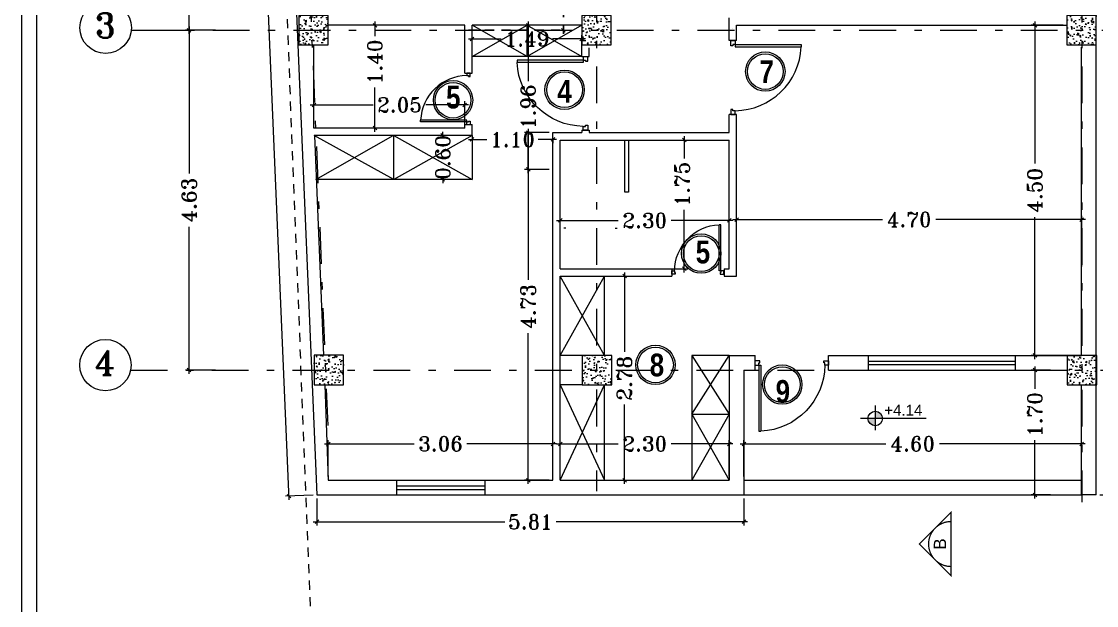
# Model space of a CAD drawing. Header units: inches. Extents: x 0 to 535, y -174 to 989.
# Drawn here: x 274.01 to 288.65, y 91.41 to 99.36 of the extents above; entities that cross this region are included whole.
import ezdxf
from ezdxf.enums import TextEntityAlignment as Align

# ---------------------------------------------------------------- set-up
doc = ezdxf.new("R2010")
doc.units = ezdxf.units.IN
doc.header["$MEASUREMENT"] = 0
doc.linetypes.add('DASHDOT', pattern=[1, 0.5, -0.25, 0, -0.25])
doc.linetypes.add('HIDDEN2', pattern=[0.1875, 0.125, -0.0625])
for name, color, linetype, lineweight in [('1', 1, 'Continuous', 9), ('ax', 8, 'Continuous', 5), ('Bath', 7, 'Continuous', 5), ('beton sabok', 9, 'Continuous', 5), ('dimension', 21, 'Continuous', 9), ('door', 1, 'Continuous', 5), ('font', 253, 'Continuous', 9), ('HEATING', 1, 'Continuous', 30), ('LAYER2', 253, 'Continuous', 5), ('text', 54, 'Continuous', 15), ('wall', 51, 'Continuous', 25), ('window', 152, 'Continuous', 5)]:
    doc.layers.add(name, color=color, linetype=linetype, lineweight=lineweight)
doc.layers.add('nazok kari', color=43, linetype='Continuous')
doc.layers.add('Section', color=3, linetype='Continuous')
doc.styles.add('amir text b', font='swisscbo.ttf')
doc.styles.add('arial', font='arial.ttf')
doc.styles.add('ROMANT', font='romant')
doc.styles.get("Standard").update_dxf_attribs({"font": 'arial.ttf'})
doc.dimstyles.new('STANDARD$0', dxfattribs={"dimtxt": 0.2, "dimasz": 0.05, "dimexe": 0.05, "dimexo": 0.05, "dimgap": 0.05, "dimtad": 0, "dimzin": 0, "dimdsep": 46, "dimtxsty": 'ROMANT', "dimblk": 'OBLIQUE', "dimcen": 0, "dimdle": 0.05, "dimclrd": 256, "dimclre": 256, "dimclrt": 256, "dimadec": 0, "dimazin": 0, "dimtfac": 1, "dimtix": 1, "dimtofl": 0, "dimtmove": 1, "dimatfit": 3, "dimldrblk": 'OBLIQUE', "dimfxl": 1, "dimtolj": 1, "dimtzin": 0, "dimlwd": -1, "dimlwe": -1, "dimarcsym": 1})

# ---------------------------------------------------------------- blocks, each defined once
blk = doc.blocks.new('DSF')
at = {"layer": '1'}
for points in [[(7.414, -15.269), (20.122, -15.269), (20.122, 13.908), (-0.322, 13.908), (-0.322, -15.269), (7.414, -15.269)], [(19.917, -13.558), (19.917, 13.702), (-0.117, 13.702), (-0.117, -13.558)]]:
    blk.add_lwpolyline(points, dxfattribs=at)
blk = doc.blocks.new('DR_D01')
for p, q in [((-0.45, 0.93), (-0.42, 0.93)), ((-0.45, 0.03), (-0.45, 0.93)), ((-0.42, 0.03), (-0.42, 0.93)), ((-0.5, 0.03), (-0.42, 0.03)), ((-0.5, 0.03), (-0.5, -0.03)), ((-0.45, 0.03), (-0.45, 0)), ((-0.45, 0), (-0.435, 0)), ((-0.435, 0), (-0.435, -0.03)), ((0.435, 0), (0.435, -0.03)), ((0.45, 0), (0.435, 0)), ((0.45, 0.03), (0.45, 0)), ((0.5, 0.03), (0.45, 0.03)), ((0.5, -0.03), (0.5, 0.03)), ((-0.435, -0.03), (-0.5, -0.03)), ((0.435, -0.03), (0.5, -0.03))]:
    blk.add_line(p, q)
blk.add_arc((-0.46, 0.021), 0.91, 0.5915, 87.4664)
blk = doc.blocks.new('WD_WIN4')
for p, q in [((-0.5, 0.5), (0.5, 0.5)), ((-0.5, 0.12), (0.5, 0.12)), ((-0.5, -0.12), (0.5, -0.12)), ((-0.5, -0.5), (0.5, -0.5))]:
    blk.add_line(p, q)
blk = doc.blocks.new('f2')
at = {"layer": 'font'}
h = blk.add_hatch(color=256, dxfattribs=at)
h.dxf.hatch_style = 1
h.paths.add_polyline_path([(239.534, 94.668, 0.413571), (239.434, 94.765), (239.434, 94.668)])
h.paths.add_polyline_path([(239.434, 94.568), (239.434, 94.668), (239.337, 94.668, 0.004741), (239.337, 94.666, 0.409311)])
at = {"layer": 'Bath'}
for p, q in [((235.225, 97.258), (235.195, 97.258)), ((235.895, 97.258), (235.925, 97.258))]:
    blk.add_line(p, q, dxfattribs=at)
at = {"layer": 'dimension'}
blk.add_lwpolyline([(236.027, 98.457), (236.077, 98.457), (236.077, 97.747), (236.027, 97.747)], close=True, dxfattribs=at)
at = {"layer": 'door'}
for p, q in [((233.949, 99.593), (234.696, 100.02)), ((234.696, 99.593), (233.949, 100.02)), ((234.696, 99.593), (234.696, 100.02)), ((234.696, 100.02), (235.442, 99.593)), ((235.442, 100.02), (234.696, 99.593)), ((237.499, 99.972), (237.499, 99.972)), ((237.449, 99.922), (237.449, 99.922)), ((235.442, 99.593), (233.949, 99.593)), ((232.885, 97.92), (231.799, 98.52)), ((231.822, 97.92), (232.874, 98.52)), ((232.885, 97.92), (232.885, 98.52)), ((232.885, 98.52), (233.949, 97.92)), ((233.949, 98.52), (232.885, 97.92)), ((233.949, 98.52), (233.949, 97.92)), ((233.949, 97.92), (231.822, 97.92)), ((235.149, 95.525), (235.749, 96.603)), ((235.749, 95.525), (235.149, 96.603)), ((235.749, 95.525), (235.749, 96.603)), ((235.444, 95.525), (235.149, 95.525)), ((236.939, 95.523), (236.939, 93.825)), ((237.449, 95.523), (236.939, 95.523)), ((236.939, 94.724), (237.449, 95.523)), ((236.939, 95.523), (237.449, 94.724)), ((235.149, 95.125), (235.749, 93.825)), ((235.149, 93.825), (235.749, 95.125)), ((235.444, 95.125), (235.149, 95.125)), ((235.749, 93.825), (235.749, 95.125)), ((236.939, 94.724), (237.449, 94.724)), ((237.449, 94.724), (236.939, 93.825)), ((236.939, 94.724), (237.449, 93.825)), ((237.649, 93.825), (242.245, 93.825)), ((237.649, 93.625), (242.245, 93.625))]:
    blk.add_line(p, q, dxfattribs=at)
at = {"layer": 'font'}
for p, q in [((239.436, 94.842), (239.436, 94.508)), ((240.131, 94.668), (239.237, 94.668))]:
    blk.add_line(p, q, dxfattribs=at)
for centre, radius in [((237.94, 99.389), 0.268), ((237.94, 99.389), 0.243), ((235.207, 99.141), 0.268), ((235.207, 99.141), 0.243), ((233.689, 98.999), 0.268), ((233.689, 98.999), 0.243), ((237.067, 96.911), 0.268), ((237.067, 96.911), 0.243), ((236.445, 95.396), 0.268), ((236.445, 95.396), 0.243), ((238.171, 95.128), 0.268), ((238.171, 95.128), 0.243), ((239.436, 94.666), 0.0988)]:
    blk.add_circle(centre, radius, dxfattribs=at)
at = {"layer": 'LAYER2', "linetype": 'HIDDEN2'}
blk.add_lwpolyline([(232.046, 84.466), (231.045, 110.05), (242.545, 109.479), (242.545, 84.309)], close=True, dxfattribs=at)
at = {"layer": 'wall'}
for p, q in [((231.149, 109.945), (231.836, 93.625)), ((242.445, 93.625), (242.445, 109.379)), ((237.449, 99.811), (237.449, 100.12)), ((233.849, 100.02), (231.981, 100.02)), ((233.849, 99.369), (233.849, 100.02)), ((235.442, 100.02), (233.949, 100.02)), ((233.949, 99.369), (233.949, 100.02)), ((237.549, 99.811), (237.549, 100.02)), ((237.549, 100.02), (242.045, 100.02)), ((237.549, 99.811), (237.449, 99.811)), ((231.795, 98.62), (231.795, 99.753)), ((235.442, 99.593), (235.442, 99.712)), ((235.542, 99.593), (235.542, 99.712)), ((242.245, 95.523), (242.245, 99.72)), ((235.442, 99.593), (235.542, 99.593)), ((233.849, 99.369), (233.949, 99.369)), ((237.449, 98.557), (237.449, 98.806)), ((237.549, 98.806), (237.449, 98.806)), ((237.549, 96.603), (237.549, 98.806)), ((233.849, 98.62), (233.849, 98.669)), ((233.849, 98.669), (233.949, 98.669)), ((233.949, 98.52), (233.949, 98.669)), ((233.849, 98.62), (231.795, 98.62)), ((231.805, 98.52), (231.927, 95.525)), ((233.949, 98.52), (231.805, 98.52)), ((235.049, 93.825), (235.049, 98.557)), ((235.049, 98.557), (235.442, 98.557)), ((235.442, 98.593), (235.542, 98.593)), ((235.442, 98.593), (235.442, 98.557)), ((235.542, 98.593), (235.542, 98.557)), ((235.542, 98.557), (237.449, 98.557)), ((235.149, 96.703), (235.149, 98.457)), ((235.149, 98.457), (237.449, 98.457)), ((237.449, 96.703), (237.449, 98.457)), ((235.149, 96.703), (236.669, 96.703)), ((235.149, 93.825), (235.149, 96.603)), ((235.149, 96.603), (236.669, 96.603)), ((236.669, 96.703), (236.669, 96.603)), ((237.379, 96.703), (237.449, 96.703)), ((237.379, 96.703), (237.379, 96.603)), ((237.379, 96.603), (237.549, 96.603)), ((237.449, 95.523), (237.8, 95.523)), ((237.449, 95.523), (237.449, 93.825)), ((237.8, 95.323), (237.8, 95.523)), ((238.8, 95.523), (239.344, 95.523)), ((238.8, 95.323), (238.8, 95.523)), ((239.344, 95.323), (239.344, 95.523)), ((241.344, 95.523), (242.245, 95.523)), ((241.344, 95.323), (241.344, 95.523)), ((237.649, 95.323), (237.8, 95.323)), ((237.649, 95.323), (237.649, 93.625)), ((238.8, 95.323), (239.344, 95.323)), ((241.344, 95.323), (242.045, 95.323)), ((231.942, 95.125), (231.99, 93.825)), ((242.245, 93.625), (242.245, 95.125)), ((231.99, 93.825), (232.92, 93.825)), ((232.92, 93.825), (232.92, 93.625)), ((234.12, 93.825), (235.049, 93.825)), ((234.12, 93.825), (234.12, 93.625)), ((235.149, 93.825), (237.449, 93.825)), ((231.836, 93.625), (232.92, 93.625)), ((234.12, 93.625), (237.649, 93.625)), ((242.445, 93.625), (242.245, 93.625))]:
    blk.add_line(p, q, dxfattribs=at)
at = {"layer": 'window', "rotation": 270}
blk.add_blockref('DR_D01', (237.499, 99.306), dxfattribs=at)
at = {"layer": 'window'}
for p, xscale, rotation in [((235.492, 99.093), -1.000000000000011, 90), ((238.3, 95.423), -1, 180)]:
    blk.add_blockref('DR_D01', p, dxfattribs=dict(at, xscale=xscale, rotation=rotation))
for name, p, xscale, yscale, zscale, rotation in [('DR_D01', (233.899, 99.019), 0.7000000000000083, 0.7000000000000083, 0.7000000000000083, 90), ('WD_WIN4', (240.344, 95.423), -2, 0.2, 2, 180)]:
    blk.add_blockref(name, p, dxfattribs=dict(at, xscale=xscale, yscale=yscale, zscale=zscale, rotation=rotation))
for name, p, xscale, yscale, zscale in [('DR_D01', (237.019, 96.653), -0.6999999999999886, 0.6999999999999886, 0.6999999999999886), ('WD_WIN4', (233.52, 93.725), 1.199999999999989, 0.2, 1.199999999999989)]:
    blk.add_blockref(name, p, dxfattribs=dict(at, xscale=xscale, yscale=yscale, zscale=zscale))
at = {"layer": 'font'}
blk.add_text('+4.14', height=0.1466, dxfattribs=at).set_placement((239.559, 94.706))
at = {"layer": 'font', "char_height": 0.309, "attachment_point": 1, "style": 'amir text b'}
for s, insert in [('7', (237.861, 99.542)), ('4', (235.109, 99.276)), ('5', (233.594, 99.195)), ('5', (236.992, 97.086)), ('8', (236.366, 95.549)), ('9', (238.08, 95.189))]:
    blk.add_mtext_dynamic_manual_height_columns(s, width=0.24694, gutter_width=1.031, heights=[0], dxfattribs=dict(at, insert=insert))
blk = doc.blocks.new('_Oblique')
at = {"color": 0, "linetype": 'ByBlock', "lineweight": -2}
blk.add_line((-0.5, -0.5), (0.5, 0.5), dxfattribs=at)
blk = doc.blocks.new('*D64')
at = {"layer": 'Defpoints', "color": 0, "transparency": 16777216}
for p in [(288.245, 99.312), (287.809, 94.816), (288.445, 94.816)]:
    blk.add_point(p, dxfattribs=at)
at = {"layer": 'dimension', "transparency": 16777216}
for p, q in [((288.195, 99.312), (287.759, 99.312)), ((287.809, 99.362), (287.809, 97.428)), ((287.809, 94.766), (287.809, 96.7)), ((288.395, 94.816), (287.759, 94.816))]:
    blk.add_line(p, q, dxfattribs=at)
at = {"layer": 'dimension', "transparency": 16777216, "xscale": 0.05, "yscale": 0.05, "zscale": 0.05}
for p, rotation in [((287.809, 99.312), 90), ((287.809, 94.816), 270)]:
    blk.add_blockref('_Oblique', p, dxfattribs=dict(at, rotation=rotation))
at = {"layer": 'dimension', "transparency": 16777216, "insert": (287.809, 97.064), "char_height": 0.2, "attachment_point": 5, "rotation": 90, "style": 'ROMANT'}
blk.add_mtext('\\A1;4.50', dxfattribs=at)
blk = doc.blocks.new('*D65')
at = {"layer": 'Defpoints', "color": 0, "transparency": 16777216}
for p in [(288.447, 96.666), (283.749, 96.577), (288.447, 95.976)]:
    blk.add_point(p, dxfattribs=at)
at = {"layer": 'dimension', "transparency": 16777216}
for p, q in [((283.699, 96.666), (285.734, 96.666)), ((283.749, 96.627), (283.749, 96.716)), ((288.497, 96.666), (286.462, 96.666)), ((288.447, 96.026), (288.447, 96.716))]:
    blk.add_line(p, q, dxfattribs=at)
at = {"layer": 'dimension', "transparency": 16777216, "xscale": 0.05, "yscale": 0.05, "zscale": 0.05, "rotation": 180}
blk.add_blockref('_Oblique', (283.749, 96.666), dxfattribs=at)
at = {"layer": 'dimension', "transparency": 16777216, "xscale": 0.05, "yscale": 0.05, "zscale": 0.05}
blk.add_blockref('_Oblique', (288.447, 96.666), dxfattribs=at)
at = {"layer": 'dimension', "transparency": 16777216, "insert": (286.098, 96.666), "char_height": 0.2, "attachment_point": 5, "style": 'ROMANT'}
blk.add_mtext('\\A1;4.70', dxfattribs=at)
blk = doc.blocks.new('*D66')
at = {"layer": 'Defpoints', "color": 0, "transparency": 16777216}
for p in [(281.349, 96.654), (281.349, 96.654), (283.649, 96.654)]:
    blk.add_point(p, dxfattribs=at)
at = {"layer": 'dimension', "transparency": 16777216}
for p, q in [((281.299, 96.654), (282.139, 96.654)), ((283.699, 96.654), (282.858, 96.654))]:
    blk.add_line(p, q, dxfattribs=at)
at = {"layer": 'dimension', "transparency": 16777216, "xscale": 0.05, "yscale": 0.05, "zscale": 0.05, "rotation": 180}
blk.add_blockref('_Oblique', (281.349, 96.654), dxfattribs=at)
at = {"layer": 'dimension', "transparency": 16777216, "xscale": 0.05, "yscale": 0.05, "zscale": 0.05}
blk.add_blockref('_Oblique', (283.649, 96.654), dxfattribs=at)
at = {"layer": 'dimension', "transparency": 16777216, "insert": (282.499, 96.654), "char_height": 0.2, "attachment_point": 5, "style": 'ROMANT'}
blk.add_mtext('\\A1;2.30', dxfattribs=at)
blk = doc.blocks.new('*D67')
at = {"layer": 'Defpoints', "color": 0, "transparency": 16777216}
for p in [(282.771, 97.749), (283.036, 97.749), (282.771, 95.996)]:
    blk.add_point(p, dxfattribs=at)
at = {"layer": 'dimension', "transparency": 16777216}
for p, q in [((283.036, 97.799), (283.036, 97.499)), ((282.821, 97.749), (283.086, 97.749)), ((283.036, 95.946), (283.036, 96.799)), ((282.821, 95.996), (283.086, 95.996))]:
    blk.add_line(p, q, dxfattribs=at)
at = {"layer": 'dimension', "transparency": 16777216, "xscale": 0.05, "yscale": 0.05, "zscale": 0.05}
for p, rotation in [((283.036, 97.749), 90), ((283.036, 95.996), 270)]:
    blk.add_blockref('_Oblique', p, dxfattribs=dict(at, rotation=rotation))
at = {"layer": 'dimension', "transparency": 16777216, "insert": (283.01, 97.149), "char_height": 0.2, "attachment_point": 5, "rotation": 90, "style": 'ROMANT'}
blk.add_mtext('\\A1;1.75', dxfattribs=at)
blk = doc.blocks.new('*D68')
at = {"layer": 'Defpoints', "color": 0, "transparency": 16777216}
for p in [(281.349, 95.896), (281.349, 93.117), (282.224, 93.117)]:
    blk.add_point(p, dxfattribs=at)
at = {"layer": 'dimension', "transparency": 16777216}
for p, q in [((281.399, 95.896), (282.274, 95.896)), ((282.224, 95.946), (282.224, 94.866)), ((282.224, 93.067), (282.224, 94.147)), ((281.399, 93.117), (282.274, 93.117))]:
    blk.add_line(p, q, dxfattribs=at)
at = {"layer": 'dimension', "transparency": 16777216, "xscale": 0.05, "yscale": 0.05, "zscale": 0.05}
for p, rotation in [((282.224, 95.896), 90), ((282.224, 93.117), 270)]:
    blk.add_blockref('_Oblique', p, dxfattribs=dict(at, rotation=rotation))
at = {"layer": 'dimension', "transparency": 16777216, "insert": (282.224, 94.506), "char_height": 0.2, "attachment_point": 5, "rotation": 90, "style": 'ROMANT'}
blk.add_mtext('\\A1;2.78', dxfattribs=at)
blk = doc.blocks.new('*D69')
at = {"layer": 'Defpoints', "color": 0, "transparency": 16777216}
for p in [(281.349, 93.613), (281.349, 93.117), (283.649, 93.117)]:
    blk.add_point(p, dxfattribs=at)
at = {"layer": 'dimension', "transparency": 16777216}
for p, q in [((281.349, 93.167), (281.349, 93.663)), ((283.649, 93.167), (283.649, 93.663)), ((281.299, 93.613), (282.139, 93.613)), ((283.699, 93.613), (282.858, 93.613))]:
    blk.add_line(p, q, dxfattribs=at)
at = {"layer": 'dimension', "transparency": 16777216, "xscale": 0.05, "yscale": 0.05, "zscale": 0.05, "rotation": 180}
blk.add_blockref('_Oblique', (281.349, 93.613), dxfattribs=at)
at = {"layer": 'dimension', "transparency": 16777216, "xscale": 0.05, "yscale": 0.05, "zscale": 0.05}
blk.add_blockref('_Oblique', (283.649, 93.613), dxfattribs=at)
at = {"layer": 'dimension', "transparency": 16777216, "insert": (282.499, 93.613), "char_height": 0.2, "attachment_point": 5, "style": 'ROMANT'}
blk.add_mtext('\\A1;2.30', dxfattribs=at)
blk = doc.blocks.new('*D70')
at = {"layer": 'Defpoints', "color": 0, "transparency": 16777216}
for p in [(288.445, 93.613), (283.849, 93.117), (288.445, 93.117)]:
    blk.add_point(p, dxfattribs=at)
at = {"layer": 'dimension', "transparency": 16777216}
for p, q in [((283.849, 93.167), (283.849, 93.663)), ((288.445, 93.167), (288.445, 93.663)), ((283.799, 93.613), (285.782, 93.613)), ((288.495, 93.613), (286.511, 93.613))]:
    blk.add_line(p, q, dxfattribs=at)
at = {"layer": 'dimension', "transparency": 16777216, "xscale": 0.05, "yscale": 0.05, "zscale": 0.05, "rotation": 180}
blk.add_blockref('_Oblique', (283.849, 93.613), dxfattribs=at)
at = {"layer": 'dimension', "transparency": 16777216, "xscale": 0.05, "yscale": 0.05, "zscale": 0.05}
blk.add_blockref('_Oblique', (288.445, 93.613), dxfattribs=at)
at = {"layer": 'dimension', "transparency": 16777216, "insert": (286.147, 93.613), "char_height": 0.2, "attachment_point": 5, "style": 'ROMANT'}
blk.add_mtext('\\A1;4.60', dxfattribs=at)
blk = doc.blocks.new('*D71')
at = {"layer": 'Defpoints', "color": 0, "transparency": 16777216}
for p in [(278.19, 93.613), (278.19, 93.117), (281.249, 93.117)]:
    blk.add_point(p, dxfattribs=at)
at = {"layer": 'dimension', "transparency": 16777216}
for p, q in [((278.19, 93.167), (278.19, 93.663)), ((281.249, 93.167), (281.249, 93.663)), ((278.14, 93.613), (279.36, 93.613)), ((281.299, 93.613), (280.079, 93.613))]:
    blk.add_line(p, q, dxfattribs=at)
at = {"layer": 'dimension', "transparency": 16777216, "xscale": 0.05, "yscale": 0.05, "zscale": 0.05, "rotation": 180}
blk.add_blockref('_Oblique', (278.19, 93.613), dxfattribs=at)
at = {"layer": 'dimension', "transparency": 16777216, "xscale": 0.05, "yscale": 0.05, "zscale": 0.05}
blk.add_blockref('_Oblique', (281.249, 93.613), dxfattribs=at)
at = {"layer": 'dimension', "transparency": 16777216, "insert": (279.719, 93.613), "char_height": 0.2, "attachment_point": 5, "style": 'ROMANT'}
blk.add_mtext('\\A1;3.06', dxfattribs=at)
blk = doc.blocks.new('*D72')
at = {"layer": 'Defpoints', "color": 0, "transparency": 16777216}
for p in [(279.115, 99.312), (278.826, 97.912), (279.115, 97.912)]:
    blk.add_point(p, dxfattribs=at)
at = {"layer": 'dimension', "transparency": 16777216}
for p, q in [((279.065, 99.312), (278.776, 99.312)), ((278.826, 99.362), (278.826, 99.162)), ((278.826, 97.862), (278.826, 98.462)), ((279.065, 97.912), (278.776, 97.912))]:
    blk.add_line(p, q, dxfattribs=at)
at = {"layer": 'dimension', "transparency": 16777216, "xscale": 0.05, "yscale": 0.05, "zscale": 0.05}
for p, rotation in [((278.826, 99.312), 90), ((278.826, 97.912), 270)]:
    blk.add_blockref('_Oblique', p, dxfattribs=dict(at, rotation=rotation))
at = {"layer": 'dimension', "transparency": 16777216, "insert": (278.824, 98.812), "char_height": 0.2, "attachment_point": 5, "rotation": 90, "style": 'ROMANT'}
blk.add_mtext('\\A1;1.40', dxfattribs=at)
blk = doc.blocks.new('*D73')
at = {"layer": 'Defpoints', "color": 0, "transparency": 16777216}
for p in [(277.995, 98.226), (277.995, 97.912), (280.049, 97.912)]:
    blk.add_point(p, dxfattribs=at)
at = {"layer": 'dimension', "transparency": 16777216}
for p, q in [((277.945, 98.226), (278.8, 98.226)), ((277.995, 97.962), (277.995, 98.276)), ((280.099, 98.226), (279.519, 98.226)), ((280.049, 97.962), (280.049, 98.276))]:
    blk.add_line(p, q, dxfattribs=at)
at = {"layer": 'dimension', "transparency": 16777216, "xscale": 0.05, "yscale": 0.05, "zscale": 0.05, "rotation": 180}
blk.add_blockref('_Oblique', (277.995, 98.226), dxfattribs=at)
at = {"layer": 'dimension', "transparency": 16777216, "xscale": 0.05, "yscale": 0.05, "zscale": 0.05}
blk.add_blockref('_Oblique', (280.049, 98.226), dxfattribs=at)
at = {"layer": 'dimension', "transparency": 16777216, "insert": (279.16, 98.226), "char_height": 0.2, "attachment_point": 5, "style": 'ROMANT'}
blk.add_mtext('\\A1;2.05', dxfattribs=at)
blk = doc.blocks.new('*D74')
at = {"layer": 'Defpoints', "color": 0, "transparency": 16777216}
for p in [(281.642, 99.126), (280.149, 98.885), (281.642, 98.885)]:
    blk.add_point(p, dxfattribs=at)
at = {"layer": 'dimension', "transparency": 16777216}
for p, q in [((280.099, 99.126), (280.545, 99.126)), ((280.149, 98.935), (280.149, 99.176)), ((281.692, 99.126), (281.245, 99.126)), ((281.642, 98.935), (281.642, 99.176))]:
    blk.add_line(p, q, dxfattribs=at)
at = {"layer": 'dimension', "transparency": 16777216, "xscale": 0.05, "yscale": 0.05, "zscale": 0.05, "rotation": 180}
blk.add_blockref('_Oblique', (280.149, 99.126), dxfattribs=at)
at = {"layer": 'dimension', "transparency": 16777216, "xscale": 0.05, "yscale": 0.05, "zscale": 0.05}
blk.add_blockref('_Oblique', (281.642, 99.126), dxfattribs=at)
at = {"layer": 'dimension', "transparency": 16777216, "insert": (280.895, 99.126), "char_height": 0.2, "attachment_point": 5, "style": 'ROMANT'}
blk.add_mtext('\\A1;1.49', dxfattribs=at)
blk = doc.blocks.new('*D75')
at = {"layer": 'Defpoints', "color": 0, "transparency": 16777216}
for p in [(280.149, 97.812), (281.249, 97.812), (281.249, 97.757)]:
    blk.add_point(p, dxfattribs=at)
at = {"layer": 'dimension', "transparency": 16777216}
for p, q in [((280.099, 97.757), (280.349, 97.757)), ((280.149, 97.762), (280.149, 97.707)), ((281.299, 97.757), (281.049, 97.757)), ((281.249, 97.762), (281.249, 97.707))]:
    blk.add_line(p, q, dxfattribs=at)
at = {"layer": 'dimension', "transparency": 16777216, "xscale": 0.05, "yscale": 0.05, "zscale": 0.05, "rotation": 180}
blk.add_blockref('_Oblique', (280.149, 97.757), dxfattribs=at)
at = {"layer": 'dimension', "transparency": 16777216, "xscale": 0.05, "yscale": 0.05, "zscale": 0.05}
blk.add_blockref('_Oblique', (281.249, 97.757), dxfattribs=at)
at = {"layer": 'dimension', "transparency": 16777216, "insert": (280.699, 97.757), "char_height": 0.2, "attachment_point": 5, "style": 'ROMANT'}
blk.add_mtext('\\A1;1.10', dxfattribs=at)
blk = doc.blocks.new('*D76')
at = {"layer": 'Defpoints', "color": 0, "transparency": 16777216}
for p in [(280.149, 97.812), (279.749, 97.212), (280.149, 97.212)]:
    blk.add_point(p, dxfattribs=at)
at = {"layer": 'dimension', "transparency": 16777216}
for p, q in [((280.099, 97.812), (279.699, 97.812)), ((279.749, 97.812), (279.749, 97.862)), ((280.099, 97.212), (279.699, 97.212)), ((279.749, 97.212), (279.749, 97.162))]:
    blk.add_line(p, q, dxfattribs=at)
at = {"layer": 'dimension', "transparency": 16777216, "xscale": 0.05, "yscale": 0.05, "zscale": 0.05}
for p, rotation in [((279.749, 97.812), 270), ((279.749, 97.212), 90)]:
    blk.add_blockref('_Oblique', p, dxfattribs=dict(at, rotation=rotation))
at = {"layer": 'dimension', "transparency": 16777216, "insert": (279.749, 97.512), "char_height": 0.2, "attachment_point": 5, "rotation": 90, "style": 'ROMANT'}
blk.add_mtext('\\A1;0.60', dxfattribs=at)
blk = doc.blocks.new('*D77')
at = {"layer": 'Defpoints', "color": 0, "transparency": 16777216}
for p in [(281.249, 97.849), (280.912, 93.117), (281.249, 93.117)]:
    blk.add_point(p, dxfattribs=at)
at = {"layer": 'dimension', "transparency": 16777216}
for p, q in [((281.199, 97.849), (280.862, 97.849)), ((280.912, 97.899), (280.912, 95.847)), ((280.912, 93.067), (280.912, 95.119)), ((281.199, 93.117), (280.862, 93.117))]:
    blk.add_line(p, q, dxfattribs=at)
at = {"layer": 'dimension', "transparency": 16777216, "xscale": 0.05, "yscale": 0.05, "zscale": 0.05}
for p, rotation in [((280.912, 97.849), 90), ((280.912, 93.117), 270)]:
    blk.add_blockref('_Oblique', p, dxfattribs=dict(at, rotation=rotation))
at = {"layer": 'dimension', "transparency": 16777216, "insert": (280.912, 95.483), "char_height": 0.2, "attachment_point": 5, "rotation": 90, "style": 'ROMANT'}
blk.add_mtext('\\A1;4.73', dxfattribs=at)
blk = doc.blocks.new('*D78')
at = {"layer": 'Defpoints', "color": 0, "transparency": 16777216}
for p in [(280.912, 99.312), (281.249, 99.312), (281.249, 97.349)]:
    blk.add_point(p, dxfattribs=at)
at = {"layer": 'dimension', "transparency": 16777216}
for p, q in [((281.199, 99.312), (280.862, 99.312)), ((280.912, 99.362), (280.912, 98.552)), ((280.912, 97.299), (280.912, 97.852)), ((281.199, 97.349), (280.862, 97.349))]:
    blk.add_line(p, q, dxfattribs=at)
at = {"layer": 'dimension', "transparency": 16777216, "xscale": 0.05, "yscale": 0.05, "zscale": 0.05}
for p, rotation in [((280.912, 99.312), 90), ((280.912, 97.349), 270)]:
    blk.add_blockref('_Oblique', p, dxfattribs=dict(at, rotation=rotation))
at = {"layer": 'dimension', "transparency": 16777216, "insert": (280.912, 98.202), "char_height": 0.2, "attachment_point": 5, "rotation": 90, "style": 'ROMANT'}
blk.add_mtext('\\A1;1.96', dxfattribs=at)
blk = doc.blocks.new('*D79')
at = {"layer": 'Defpoints', "color": 0, "transparency": 16777216}
for p in [(288.072, 94.616), (287.809, 92.917), (288.072, 92.917)]:
    blk.add_point(p, dxfattribs=at)
at = {"layer": 'dimension', "transparency": 16777216}
for p, q in [((288.022, 94.616), (287.759, 94.616)), ((287.809, 94.666), (287.809, 94.362)), ((287.809, 92.867), (287.809, 93.662)), ((288.022, 92.917), (287.759, 92.917))]:
    blk.add_line(p, q, dxfattribs=at)
at = {"layer": 'dimension', "transparency": 16777216, "xscale": 0.05, "yscale": 0.05, "zscale": 0.05}
for p, rotation in [((287.809, 94.616), 90), ((287.809, 92.917), 270)]:
    blk.add_blockref('_Oblique', p, dxfattribs=dict(at, rotation=rotation))
at = {"layer": 'dimension', "transparency": 16777216, "insert": (287.809, 94.012), "char_height": 0.2, "attachment_point": 5, "rotation": 90, "style": 'ROMANT'}
blk.add_mtext('\\A1;1.70', dxfattribs=at)
blk = doc.blocks.new('beton')
at = {"layer": 'beton sabok'}
h = blk.add_hatch(dxfattribs=at)
h.set_pattern_fill('AR-CONC', color=256, scale=0.022857, angle=45)
h.set_pattern_definition([(95, (46.01481, 18.04323), (0.126069028, 0.105784475), [0.017142857, -0.18857143]), (40, (46.01481, 18.04323), (-0.14399821, 0.099147006), [0.013714286, -0.150857143]), (145.451444, (46.02532, 18.05205), (-0.01792918, 0.20493148), [0.014569187, -0.160261054]), (91.1842, (45.98248, 18.07555), (0.1992442, 0.14574029), [0.02571429, -0.28285714]), (141.635635, (45.9991, 18.0877), (-0.00637716, 0.30850552), [0.02185379, -0.24039172]), (36.184164, (45.98248, 18.07555), (-0.00637716, 0.30850552), [0.02057143, -0.22628571]), (66, (46.00673, 18.08364), (0.161547788, 0.03140171), [0.017142857, -0.18857143]), (11, (46.00673, 18.08364), (-0.07787625, 0.156527642), [0.013714286, -0.150857143]), (116.451445, (46.02019, 18.08625), (0.083671537, 0.18792935), [0.014569186, -0.160261054]), (82.5, (46.01481, 18.04323), (-0.0518384424, 0.055769101), [0, -0.149028571, 0, -0.153142857, 0, -0.151428571]), (52.5, (46.01481, 18.04323), (-0.021228101, 0.106265017), [0, -0.087314286, 0, -0.1456, 0, -0.057714286]), (12.5, (45.97877, 18.00719), (0.0899241525, 0.082633317), [0, -0.057142857, 0, -0.178285714, 0, -0.236571429]), (2.5, (45.9626, 17.99103), (0.07807771, 0.110436527), [0, -0.074285714, 0, -0.1184, 0, -0.168])])
h.paths.add_polyline_path([(326.844, 567.847), (327.244, 567.847), (327.244, 568.247), (326.844, 568.247)])
at = {"layer": 'wall'}
blk.add_lwpolyline([(327.244, 568.247), (327.244, 567.847), (326.844, 567.847), (326.844, 568.247)], close=True, dxfattribs=at)
blk = doc.blocks.new('*D168')
at = {"layer": 'Defpoints', "color": 0, "transparency": 16777216}
for p in [(32.467, 32.316), (32.406, 28.274), (32.763, 28.274)]:
    blk.add_point(p, dxfattribs=at)
at = {"layer": 'dimension', "transparency": 16777216}
for p, q in [((32.763, 32.366), (32.763, 30.664)), ((32.517, 32.316), (32.813, 32.316)), ((32.763, 28.224), (32.763, 29.926)), ((32.456, 28.274), (32.813, 28.274))]:
    blk.add_line(p, q, dxfattribs=at)
at = {"layer": 'dimension', "transparency": 16777216, "xscale": 0.05, "yscale": 0.05, "zscale": 0.05}
for p, rotation in [((32.763, 32.316), 90), ((32.763, 28.274), 270)]:
    blk.add_blockref('_Oblique', p, dxfattribs=dict(at, rotation=rotation))
at = {"layer": 'dimension', "transparency": 16777216, "insert": (32.763, 30.295), "char_height": 0.2, "attachment_point": 5, "rotation": 90, "style": 'ROMANT'}
blk.add_mtext('\\A1;4.04', dxfattribs=at)
blk = doc.blocks.new('*D169')
at = {"layer": 'Defpoints', "color": 0, "transparency": 16777216}
for p in [(33.172, 28.274), (32.763, 23.647), (33.172, 23.647)]:
    blk.add_point(p, dxfattribs=at)
at = {"layer": 'dimension', "transparency": 16777216}
for p, q in [((33.122, 28.274), (32.713, 28.274)), ((32.763, 28.324), (32.763, 26.325)), ((32.763, 23.597), (32.763, 25.596)), ((33.122, 23.647), (32.713, 23.647))]:
    blk.add_line(p, q, dxfattribs=at)
at = {"layer": 'dimension', "transparency": 16777216, "xscale": 0.05, "yscale": 0.05, "zscale": 0.05}
for p, rotation in [((32.763, 28.274), 90), ((32.763, 23.647), 270)]:
    blk.add_blockref('_Oblique', p, dxfattribs=dict(at, rotation=rotation))
at = {"layer": 'dimension', "transparency": 16777216, "insert": (32.763, 25.961), "char_height": 0.2, "attachment_point": 5, "rotation": 90, "style": 'ROMANT'}
blk.add_mtext('\\A1;4.63', dxfattribs=at)
blk = doc.blocks.new('*D123')
at = {"layer": 'Defpoints', "color": 0, "transparency": 16777216}
for p in [(276.969, 109.221), (277.348, 109.237), (278.035, 92.917)]:
    blk.add_point(p, dxfattribs=at)
at = {"layer": 'dimension', "transparency": 16777216}
for p, q in [((277.298, 109.235), (276.919, 109.219)), ((276.967, 109.271), (277.293, 101.506)), ((277.658, 92.851), (277.331, 100.616)), ((277.985, 92.915), (277.606, 92.899))]:
    blk.add_line(p, q, dxfattribs=at)
at = {"layer": 'dimension', "transparency": 16777216, "xscale": 0.05, "yscale": 0.05, "zscale": 0.05}
for p, rotation in [((276.969, 109.221), 92.40996703210318), ((277.656, 92.901), 272.4099670321032)]:
    blk.add_blockref('_Oblique', p, dxfattribs=dict(at, rotation=rotation))
at = {"layer": 'dimension', "transparency": 16777216, "insert": (277.312, 101.061), "char_height": 0.2, "attachment_point": 5, "rotation": 272.41, "style": 'ROMANT'}
blk.add_mtext('\\A1;16.33', dxfattribs=at)
blk = doc.blocks.new('*D124')
at = {"layer": 'Defpoints', "color": 0, "transparency": 16777216}
for p in [(278.035, 92.917), (283.849, 92.917), (283.849, 92.553)]:
    blk.add_point(p, dxfattribs=at)
at = {"layer": 'dimension', "transparency": 16777216}
for p, q in [((278.035, 92.867), (278.035, 92.503)), ((283.849, 92.867), (283.849, 92.503)), ((277.985, 92.553), (280.592, 92.553)), ((283.899, 92.553), (281.292, 92.553))]:
    blk.add_line(p, q, dxfattribs=at)
at = {"layer": 'dimension', "transparency": 16777216, "xscale": 0.05, "yscale": 0.05, "zscale": 0.05, "rotation": 180}
blk.add_blockref('_Oblique', (278.035, 92.553), dxfattribs=at)
at = {"layer": 'dimension', "transparency": 16777216, "xscale": 0.05, "yscale": 0.05, "zscale": 0.05}
blk.add_blockref('_Oblique', (283.849, 92.553), dxfattribs=at)
at = {"layer": 'dimension', "transparency": 16777216, "insert": (280.942, 92.553), "char_height": 0.2, "attachment_point": 5, "style": 'ROMANT'}
blk.add_mtext('\\A1;5.81', dxfattribs=at)
blk = doc.blocks.new('*D128')
at = {"layer": 'Defpoints', "color": 0, "transparency": 16777216}
for p in [(288.652, 94.617), (288.645, 92.917), (289.283, 92.917)]:
    blk.add_point(p, dxfattribs=at)
at = {"layer": 'nazok kari', "transparency": 16777216}
for p, q in [((288.702, 94.617), (289.333, 94.617)), ((289.283, 94.667), (289.283, 94.117)), ((289.283, 92.867), (289.283, 93.417)), ((288.695, 92.917), (289.333, 92.917))]:
    blk.add_line(p, q, dxfattribs=at)
at = {"layer": 'nazok kari', "transparency": 16777216, "xscale": 0.05, "yscale": 0.05, "zscale": 0.05}
for p, rotation in [((289.283, 94.617), 90), ((289.283, 92.917), 270)]:
    blk.add_blockref('_Oblique', p, dxfattribs=dict(at, rotation=rotation))
at = {"layer": 'nazok kari', "transparency": 16777216, "insert": (289.283, 93.767), "char_height": 0.2, "attachment_point": 5, "rotation": 90, "style": 'ROMANT'}
blk.add_mtext('\\A1;1.70', dxfattribs=at)
blk = doc.blocks.new('*D235')
at = {"layer": 'Defpoints', "color": 0, "linetype": 'HIDDEN2', "lineweight": 30, "transparency": 16777216}
for p in [(280.048, 103.01), (280.048, 99.244), (281.391, 99.244)]:
    blk.add_point(p, dxfattribs=at)
at = {"layer": 'HEATING', "linetype": 'HIDDEN2', "transparency": 16777216}
for p, q in [((281.391, 103.06), (281.391, 101.486)), ((280.098, 103.01), (281.441, 103.01)), ((281.391, 99.194), (281.391, 100.767)), ((280.098, 99.244), (281.441, 99.244))]:
    blk.add_line(p, q, dxfattribs=at)
at = {"layer": 'HEATING', "linetype": 'HIDDEN2', "transparency": 16777216, "xscale": 0.05, "yscale": 0.05, "zscale": 0.05}
for p, rotation in [((281.391, 103.01), 90), ((281.391, 99.244), 270)]:
    blk.add_blockref('_Oblique', p, dxfattribs=dict(at, rotation=rotation))
at = {"layer": 'HEATING', "linetype": 'HIDDEN2', "lineweight": 30, "transparency": 16777216, "insert": (281.391, 101.127), "char_height": 0.2, "attachment_point": 5, "rotation": 90, "style": 'ROMANT'}
blk.add_mtext('\\A1;3.77', dxfattribs=at)
blk = doc.blocks.new('fgh')
at = {"layer": 'ax', "color": 67, "linetype": 'DASHDOT', "true_color": 0x727430}
for p, q in [((33.955, 39.879), (34.66, 22.701)), ((38.306, 39.881), (38.311, 21.997)), ((44.912, 39.879), (44.916, 21.85)), ((31.987, 28.274), (46.207, 28.274)), ((31.972, 23.647), (46.6, 23.647))]:
    blk.add_line(p, q, dxfattribs=at)
at = {"layer": 'dimension', "lineweight": -3}
for centre in [(31.628, 28.308), (31.625, 23.715)]:
    blk.add_circle(centre, 0.35, dxfattribs=at)
at = {"xscale": -1}
for p in [(361.503, -539.773), (365.353, -539.773), (371.958, -539.771), (361.709, -544.399), (365.361, -544.4), (371.963, -544.4)]:
    blk.add_blockref('beton', p, dxfattribs=at)
at = {"layer": 'dimension', "lineweight": -3, "style": 'ROMANT'}
for s, p in [('3', (31.48, 28.172)), ('4', (31.476, 23.579))]:
    blk.add_text(s, height=0.334, dxfattribs=at).set_placement(p)
at = {"layer": 'dimension'}
for base, p1, p2, picture, middle in [((32.763, 28.274), (32.467, 32.316), (32.406, 28.274), '*D168', (32.763, 30.295)), ((32.763, 23.647), (33.172, 28.274), (33.172, 23.647), '*D169', (32.763, 25.961))]:
    dim = blk.add_linear_dim(base=base, p1=p1, p2=p2, angle=90, dimstyle='STANDARD$0', dxfattribs=at)
    dim.commit()
    dim.dimension.update_dxf_attribs({"geometry": picture, "text_midpoint": middle})

msp = doc.modelspace()

# ---------------------------------------------------------------- linework, layer by layer
at = {"layer": 'Section', "color": 251, "const_width": 0.0173}
msp.add_lwpolyline([(286.669, 92.683), (286.669, 91.816), (286.236, 92.249)], close=True, dxfattribs=at)
msp.add_lwpolyline([(286.669, 92.556, 1), (286.669, 91.943, 1)], format="xyb", dxfattribs=at)

# ---------------------------------------------------------------- block references
at = {"layer": 'dimension'}
msp.add_blockref('f2', (46.2, -0.708), dxfattribs=at)
at = {"layer": 'door'}
msp.add_blockref('fgh', (243.532, 70.97), dxfattribs=at)
at = {"layer": 'text', "linetype": 'Continuous'}
msp.add_blockref('DSF', (274.337, 98.182), dxfattribs=at)

# ---------------------------------------------------------------- texts
at = {"layer": 'Section', "style": 'arial', "flags": 4}
msp.add_attdef('B', text='A', height=0.167, rotation=90, dxfattribs=at).set_placement((286.517, 92.249), align=Align.MIDDLE)

# ---------------------------------------------------------------- dimensions: what is measured, and where the dimension line sits
at = {"layer": 'dimension'}
for p2, distance, picture, middle in [((277.348, 109.237), 0.38, '*D123', (277.312, 101.061)), ((283.849, 92.917), -0.363, '*D124', (280.942, 92.553))]:
    dim = msp.add_aligned_dim(p1=(278.035, 92.917), p2=p2, distance=distance, dimstyle='STANDARD$0', dxfattribs=at)
    dim.commit()
    dim.dimension.update_dxf_attribs({"geometry": picture, "text_midpoint": middle})
for base, p1, p2, picture, middle in [((278.826, 97.912), (279.115, 99.312), (279.115, 97.912), '*D72', (278.824, 98.812)), ((280.912, 99.312), (281.249, 97.349), (281.249, 99.312), '*D78', (280.912, 98.202)), ((283.036, 97.749), (282.771, 95.996), (282.771, 97.749), '*D67', (283.01, 97.149)), ((287.809, 92.917), (288.072, 94.616), (288.072, 92.917), '*D79', (287.809, 94.012))]:
    dim = msp.add_linear_dim(base=base, p1=p1, p2=p2, angle=90, dimstyle='STANDARD$0', dxfattribs=at)
    dim.commit()
    dim.dimension.update_dxf_attribs({"geometry": picture, "text_midpoint": middle, "dimtype": 160})
for base, p1, p2, picture, middle in [((281.642, 99.126), (280.149, 98.885), (281.642, 98.885), '*D74', (280.895, 99.126)), ((281.249, 97.757), (280.149, 97.812), (281.249, 97.812), '*D75', (280.699, 97.757)), ((281.349, 96.654), (283.649, 96.654), (281.349, 96.654), '*D66', (282.499, 96.654)), ((288.447, 96.666), (283.749, 96.577), (288.447, 95.976), '*D65', (286.098, 96.666)), ((278.19, 93.613), (281.249, 93.117), (278.19, 93.117), '*D71', (279.719, 93.613)), ((281.349, 93.613), (283.649, 93.117), (281.349, 93.117), '*D69', (282.499, 93.613)), ((288.445, 93.613), (283.849, 93.117), (288.445, 93.117), '*D70', (286.147, 93.613))]:
    dim = msp.add_linear_dim(base=base, p1=p1, p2=p2, dimstyle='STANDARD$0', dxfattribs=at)
    dim.commit()
    dim.dimension.update_dxf_attribs({"geometry": picture, "text_midpoint": middle})
for base, p1, p2, picture, middle in [((287.809, 94.816), (288.245, 99.312), (288.445, 94.816), '*D64', (287.809, 97.064)), ((279.749, 97.212), (280.149, 97.812), (280.149, 97.212), '*D76', (279.749, 97.512)), ((280.912, 93.117), (281.249, 97.849), (281.249, 93.117), '*D77', (280.912, 95.483)), ((282.224, 93.117), (281.349, 95.896), (281.349, 93.117), '*D68', (282.224, 94.506))]:
    dim = msp.add_linear_dim(base=base, p1=p1, p2=p2, angle=90, dimstyle='STANDARD$0', dxfattribs=at)
    dim.commit()
    dim.dimension.update_dxf_attribs({"geometry": picture, "text_midpoint": middle})
dim = msp.add_linear_dim(base=(277.995, 98.226), p1=(280.049, 97.912), p2=(277.995, 97.912), dimstyle='STANDARD$0', dxfattribs=at)
dim.commit()
dim.dimension.update_dxf_attribs({"geometry": '*D73', "text_midpoint": (279.16, 98.226), "dimtype": 160})
at = {"layer": 'HEATING', "color": 1, "linetype": 'HIDDEN2', "lineweight": 30}
dim = msp.add_linear_dim(base=(281.391, 99.244), p1=(280.048, 103.01), p2=(280.048, 99.244), angle=90, dimstyle='STANDARD$0', dxfattribs=at)
dim.commit()
dim.dimension.update_dxf_attribs({"geometry": '*D235', "text_midpoint": (281.391, 101.127)})
at = {"layer": 'nazok kari'}
dim = msp.add_linear_dim(base=(289.283, 92.917), p1=(288.652, 94.617), p2=(288.645, 92.917), angle=90, dimstyle='STANDARD$0', dxfattribs=at)
dim.commit()
dim.dimension.update_dxf_attribs({"geometry": '*D128', "text_midpoint": (289.283, 93.767)})

doc.saveas('drawing.dxf')
